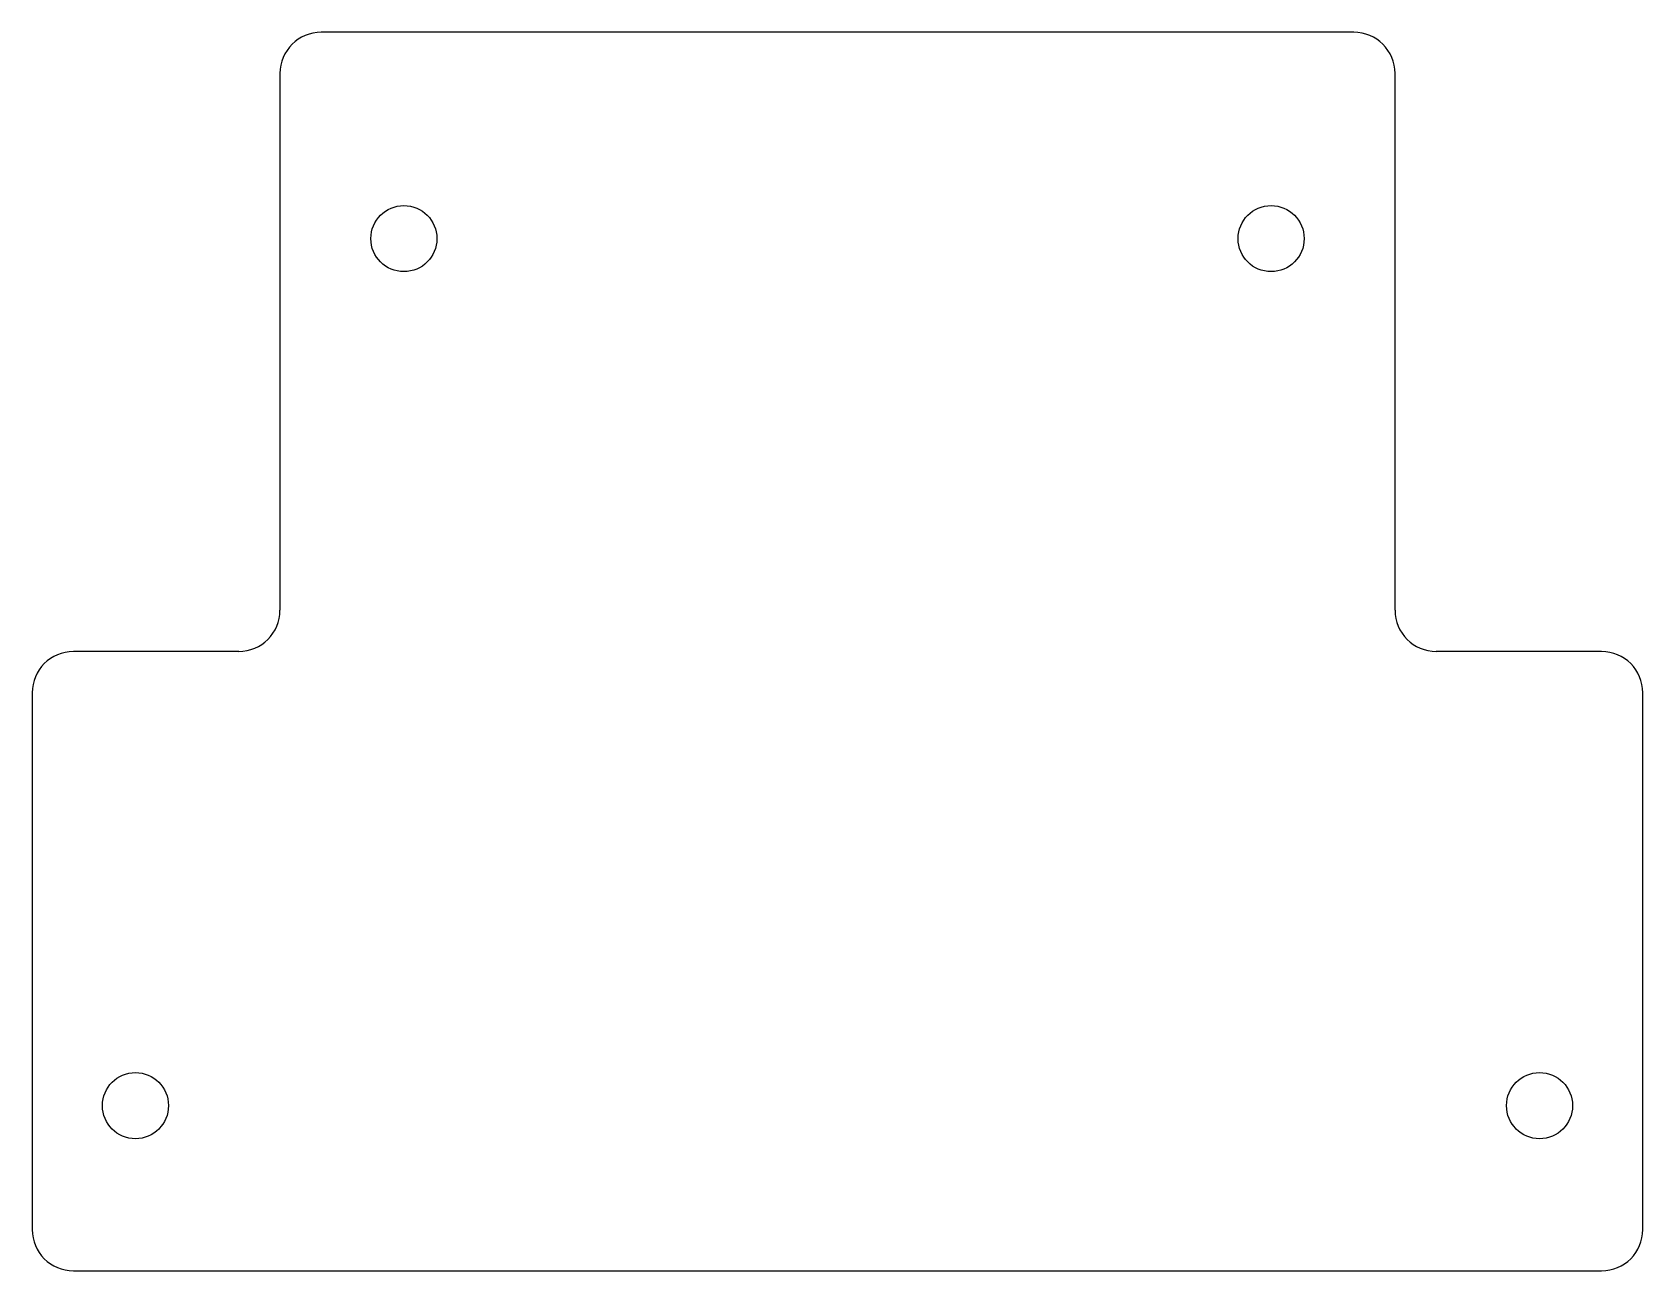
# Model space of a CAD drawing. Header units: millimetres. Extents: x -39 to 39, y -30 to 30.
import ezdxf

# ---------------------------------------------------------------- set-up
doc = ezdxf.new("R2010")
doc.units = ezdxf.units.MM
doc.layers.add('Fillet', color=7, linetype='CONTINUOUS')

msp = doc.modelspace()

# ---------------------------------------------------------------- linework, layer by layer
at = {"layer": 'Fillet'}
for p, q in [((25, 30), (-25, 30)), ((25, 30, 1.6), (-25, 30, 1.6)), ((-25, 30), (-25, 30, 1.6)), ((25, 30), (-25, 30)), ((-25, 30), (-25, 30, 1.6)), ((25, 30, 1.6), (-25, 30, 1.6)), ((25, 30), (25, 30, 1.6)), ((25, 30), (25, 30, 1.6)), ((-27, 28), (-27, 2)), ((-27, 28, 1.6), (-27, 2, 1.6)), ((-27, 28), (-27, 2)), ((-27, 28), (-27, 28, 1.6)), ((-27, 28, 1.6), (-27, 2, 1.6)), ((-27, 28), (-27, 28, 1.6)), ((27, 2), (27, 28)), ((27, 2, 1.6), (27, 28, 1.6)), ((27, 2), (27, 28)), ((27, 28), (27, 28, 1.6)), ((27, 2, 1.6), (27, 28, 1.6)), ((27, 28), (27, 28, 1.6)), ((-19.4, 20, 1.6), (-19.4, 20)), ((-19.4, 20, 1.6), (-19.4, 20)), ((22.6, 20, 1.6), (22.6, 20)), ((22.6, 20, 1.6), (22.6, 20)), ((-27, 2), (-27, 2, 1.6)), ((-27, 2), (-27, 2, 1.6)), ((27, 2), (27, 2, 1.6)), ((27, 2), (27, 2, 1.6)), ((-29, 0), (-37, 0)), ((-29, 0, 1.6), (-37, 0, 1.6)), ((-37, 0), (-37, 0, 1.6)), ((-29, 0), (-37, 0)), ((-37, 0), (-37, 0, 1.6)), ((-29, 0, 1.6), (-37, 0, 1.6)), ((37, 0), (37, 0, 1.6)), ((37, 0), (37, 0, 1.6)), ((-29, 0), (-29, 0, 1.6)), ((-29, 0), (-29, 0, 1.6)), ((37, 0), (29, 0)), ((37, 0, 1.6), (29, 0, 1.6)), ((37, 0), (29, 0)), ((29, 0), (29, 0, 1.6)), ((37, 0, 1.6), (29, 0, 1.6)), ((29, 0), (29, 0, 1.6)), ((-39, -2), (-39, -28)), ((-39, -2, 1.6), (-39, -28, 1.6)), ((-39, -2), (-39, -28)), ((-39, -2), (-39, -2, 1.6)), ((-39, -2, 1.6), (-39, -28, 1.6)), ((-39, -2), (-39, -2, 1.6)), ((39, -28), (39, -2)), ((39, -28, 1.6), (39, -2, 1.6)), ((39, -28), (39, -2)), ((39, -2), (39, -2, 1.6)), ((39, -28, 1.6), (39, -2, 1.6)), ((39, -2), (39, -2, 1.6)), ((-32.4, -22, 1.6), (-32.4, -22)), ((-32.4, -22, 1.6), (-32.4, -22)), ((35.6, -22, 1.6), (35.6, -22)), ((35.6, -22, 1.6), (35.6, -22)), ((-39, -28), (-39, -28, 1.6)), ((-39, -28), (-39, -28, 1.6)), ((39, -28), (39, -28, 1.6)), ((39, -28), (39, -28, 1.6)), ((-37, -30), (37, -30)), ((-37, -30), (-37, -30, 1.6)), ((-37, -30, 1.6), (37, -30, 1.6)), ((-37, -30), (37, -30)), ((-37, -30), (-37, -30, 1.6)), ((-37, -30, 1.6), (37, -30, 1.6)), ((37, -30), (37, -30, 1.6)), ((37, -30), (37, -30, 1.6))]:
    msp.add_line(p, q, dxfattribs=at)
for centre in [(-21, 20), (-21, 20), (-21, 20), (-21, 20), (21, 20), (21, 20), (21, 20), (21, 20), (-34, -22), (-34, -22), (-34, -22), (-34, -22), (34, -22), (34, -22), (34, -22), (34, -22)]:
    msp.add_circle(centre, 1.6, dxfattribs=at)
for centre, start, end in [((-25, 28), 90, 180), ((-25, 28, 1.6), 90, 180), ((-25, 28), 90, 180), ((-25, 28, 1.6), 90, 180), ((25, 28), 0, 90), ((25, 28, 1.6), 0, 90), ((25, 28), 0, 90), ((25, 28, 1.6), 0, 90), ((-29, 2), -90, 0), ((-29, 2, 1.6), -90, 0), ((-29, 2), -90, 0), ((-29, 2, 1.6), -90, 0), ((29, 2), 180, -90), ((29, 2, 1.6), 180, -90), ((29, 2), 180, -90), ((29, 2, 1.6), 180, -90), ((-37, -2), 90, 180), ((-37, -2, 1.6), 90, 180), ((-37, -2), 90, 180), ((-37, -2, 1.6), 90, 180), ((37, -2), 0, 90), ((37, -2, 1.6), 0, 90), ((37, -2), 0, 90), ((37, -2, 1.6), 0, 90), ((-37, -28), 180, -90), ((-37, -28), 180, -90), ((-37, -28, 1.6), 180, -90), ((-37, -28, 1.6), 180, -90), ((37, -28), -90, 0), ((37, -28), -90, 0), ((37, -28, 1.6), -90, 0), ((37, -28, 1.6), -90, 0)]:
    msp.add_arc(centre, 2, start, end, dxfattribs=at)

doc.saveas('drawing.dxf')
